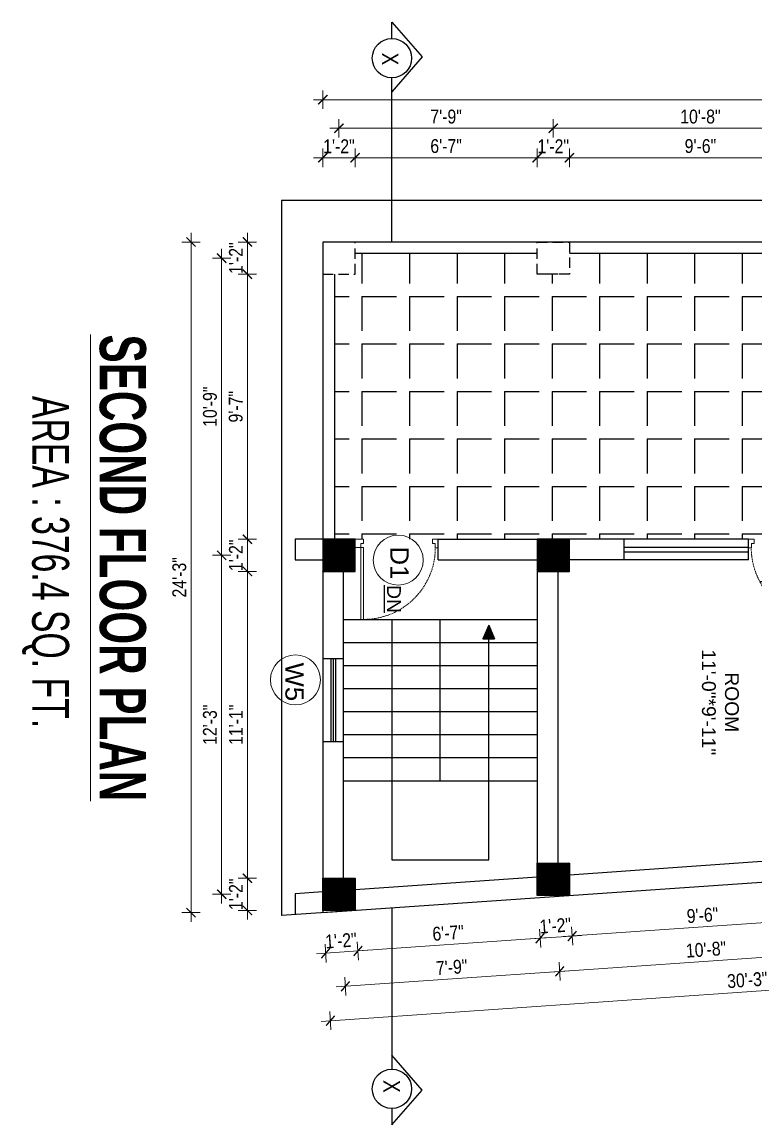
# Model space of a CAD drawing. Header units: inches. Extents: x -5096374 to -5070857, y -3259973 to -3243900.
# Drawn here: x -5080531.2 to -5080212.7, y -3257914.1 to -3257435.4 of the extents above; entities that cross this region are included whole.
import ezdxf

# ---------------------------------------------------------------- set-up
doc = ezdxf.new("R2010")
doc.units = ezdxf.units.IN
doc.header["$LTSCALE"] = 2
doc.header["$MEASUREMENT"] = 0
doc.header["$PDMODE"] = 34
doc.linetypes.add('HIDDEN', pattern=[0.375, 0.25, -0.125])
doc.layers.get('0').update_dxf_attribs({"linetype": 'CONTINUOUS'})
doc.layers.get('DEFPOINTS').update_dxf_attribs({"color": 141, "linetype": 'CONTINUOUS'})
doc.layers.add('A-Hatch', color=7, linetype='CONTINUOUS')
for name, color, linetype, lineweight in [('Annotate-Lite.w', 177, 'CONTINUOUS', 9), ('DIM 1-100', 4, 'CONTINUOUS', 13), ('Door-Window.w', 4, 'CONTINUOUS', 15), ('TEXT', 181, 'CONTINUOUS', 25), ('Text-100.w', 254, 'CONTINUOUS', 9)]:
    doc.layers.add(name, color=color, linetype=linetype, lineweight=lineweight)
doc.styles.add('ARAIL', font='ARIALN.TTF')
doc.styles.add('Arial', font='arial.ttf', dxfattribs={"width": 0.8, "height": 12})
doc.styles.add('arial.', font='arial.ttf')
doc.styles.add('gaurav', font='arial.ttf')
doc.styles.get("Standard").update_dxf_attribs({"font": 'ARIALN.TTF'})
doc.dimstyles.new('1 by 96', dxfattribs={"dimtxt": 6, "dimasz": 4, "dimexe": 4, "dimexo": 4, "dimgap": 2, "dimtad": 1, "dimdec": 0, "dimzin": 0, "dimdsep": 46, "dimlunit": 4, "dimtxsty": 'Standard', "dimblk": 'ARCHTICK', "dimcen": 0, "dimdle": 4, "dimadec": 0, "dimazin": 0, "dimtfac": 1, "dimtdec": 0, "dimtix": 1, "dimtofl": 0, "dimtmove": 1, "dimatfit": 3, "dimldrblk": 'ARCHTICK', "dimfxl": 4, "dimfxlon": 1, "dimtolj": 1, "dimtzin": 0, "dimlwd": -1, "dimlwe": -1, "dimarcsym": 0})
pattern_1 = [(315, (-1821592.40133, -8348292.68318), (0.0883883476483, 0.0883883476483), [])]

# ---------------------------------------------------------------- blocks, each defined once
blk = doc.blocks.new('3-0')
at = {"ltscale": 3}
for p, q in [((11063.05, 10097.68), (11065.97, 10099.9)), ((11065.25, 10097.81), (11066.71, 10098.92)), ((11065.97, 10099.9), (11066.71, 10098.92)), ((11063.05, 10097.68), (11064.53, 10095.73)), ((11065.99, 10096.84), (11064.53, 10095.73)), ((11065.99, 10096.84), (11065.25, 10097.81)), ((11085.5, 10074.13), (11110.32, 10092.96)), ((11086.24, 10073.15), (11111.05, 10091.97)), ((11111.05, 10091.97), (11110.32, 10092.96)), ((11084.04, 10073.02), (11082.57, 10071.91)), ((11082.57, 10071.91), (11084.79, 10068.98)), ((11084.04, 10073.02), (11084.78, 10072.04)), ((11084.78, 10072.04), (11086.24, 10073.15)), ((11084.79, 10068.98), (11087.72, 10071.2)), ((11086.24, 10073.15), (11085.5, 10074.13)), ((11087.72, 10071.2), (11086.24, 10073.15))]:
    blk.add_line(p, q, dxfattribs=at)
at = {"layer": 'Door-Window.w', "color": 9, "linetype": 'HIDDEN', "lineweight": 18}
blk.add_arc((11085.5, 10074.13), 31.16, 37.1906, 127.1465, dxfattribs=at)
blk = doc.blocks.new('_ArchTick')
at = {"color": 0, "linetype": 'ByBlock', "const_width": 0.15}
blk.add_lwpolyline([(-0.5, -0.5), (0.5, 0.5)], dxfattribs=at)
blk = doc.blocks.new('*D721')
at = {"layer": 'DEFPOINTS', "color": 0, "ltscale": 0.5, "transparency": 16777216}
for p in [(-5080293.63, -3257494.28), (-5080293.63, -3257530.83), (-5080179.87, -3257530.83)]:
    blk.add_point(p, dxfattribs=at)
at = {"layer": 'DIM 1-100', "color": 0, "ltscale": 0.5, "transparency": 16777216}
for p, q in [((-5080293.63, -3257498.28), (-5080293.63, -3257490.28)), ((-5080179.87, -3257498.28), (-5080179.87, -3257490.28)), ((-5080175.87, -3257494.28), (-5080297.63, -3257494.28))]:
    blk.add_line(p, q, dxfattribs=at)
at = {"layer": 'DIM 1-100', "color": 0, "ltscale": 0.5, "transparency": 16777216, "xscale": 4, "yscale": 4, "zscale": 4, "rotation": 180}
blk.add_blockref('_ArchTick', (-5080293.63, -3257494.28), dxfattribs=at)
at = {"layer": 'DIM 1-100', "color": 0, "ltscale": 0.5, "transparency": 16777216, "xscale": 4, "yscale": 4, "zscale": 4}
blk.add_blockref('_ArchTick', (-5080179.87, -3257494.28), dxfattribs=at)
at = {"layer": 'DIM 1-100', "color": 0, "ltscale": 0.5, "transparency": 16777216, "insert": (-5080236.75, -3257489.22), "char_height": 6, "attachment_point": 5}
blk.add_mtext('\\A1;9\'-6"', dxfattribs=at)
blk = doc.blocks.new('*D722')
at = {"layer": 'DEFPOINTS', "color": 0, "ltscale": 0.5, "transparency": 16777216}
for p in [(-5080307.63, -3257494.28), (-5080307.63, -3257530.83), (-5080293.63, -3257530.83)]:
    blk.add_point(p, dxfattribs=at)
at = {"layer": 'DIM 1-100', "color": 0, "ltscale": 0.5, "transparency": 16777216}
for p, q in [((-5080307.63, -3257498.28), (-5080307.63, -3257490.28)), ((-5080293.63, -3257498.28), (-5080293.63, -3257490.28)), ((-5080289.63, -3257494.28), (-5080311.63, -3257494.28))]:
    blk.add_line(p, q, dxfattribs=at)
at = {"layer": 'DIM 1-100', "color": 0, "ltscale": 0.5, "transparency": 16777216, "xscale": 4, "yscale": 4, "zscale": 4, "rotation": 180}
blk.add_blockref('_ArchTick', (-5080307.63, -3257494.28), dxfattribs=at)
at = {"layer": 'DIM 1-100', "color": 0, "ltscale": 0.5, "transparency": 16777216, "xscale": 4, "yscale": 4, "zscale": 4}
blk.add_blockref('_ArchTick', (-5080293.63, -3257494.28), dxfattribs=at)
at = {"layer": 'DIM 1-100', "color": 0, "ltscale": 0.5, "transparency": 16777216, "insert": (-5080300.63, -3257489.27), "char_height": 6, "attachment_point": 5}
blk.add_mtext('\\A1;1\'-2"', dxfattribs=at)
blk = doc.blocks.new('*D723')
at = {"layer": 'DEFPOINTS', "color": 0, "ltscale": 0.5, "transparency": 16777216}
for p in [(-5080386.63, -3257494.28), (-5080386.63, -3257530.83), (-5080307.63, -3257530.83)]:
    blk.add_point(p, dxfattribs=at)
at = {"layer": 'DIM 1-100', "color": 0, "ltscale": 0.5, "transparency": 16777216}
for p, q in [((-5080386.63, -3257498.28), (-5080386.63, -3257490.28)), ((-5080307.63, -3257498.28), (-5080307.63, -3257490.28)), ((-5080303.63, -3257494.28), (-5080390.63, -3257494.28))]:
    blk.add_line(p, q, dxfattribs=at)
at = {"layer": 'DIM 1-100', "color": 0, "ltscale": 0.5, "transparency": 16777216, "xscale": 4, "yscale": 4, "zscale": 4, "rotation": 180}
blk.add_blockref('_ArchTick', (-5080386.63, -3257494.28), dxfattribs=at)
at = {"layer": 'DIM 1-100', "color": 0, "ltscale": 0.5, "transparency": 16777216, "xscale": 4, "yscale": 4, "zscale": 4}
blk.add_blockref('_ArchTick', (-5080307.63, -3257494.28), dxfattribs=at)
at = {"layer": 'DIM 1-100', "color": 0, "ltscale": 0.5, "transparency": 16777216, "insert": (-5080347.13, -3257489.22), "char_height": 6, "attachment_point": 5}
blk.add_mtext('\\A1;6\'-7"', dxfattribs=at)
blk = doc.blocks.new('*D724')
at = {"layer": 'DEFPOINTS', "color": 0, "ltscale": 0.5, "transparency": 16777216}
for p in [(-5080400.63, -3257494.28), (-5080400.63, -3257530.83), (-5080386.63, -3257530.83)]:
    blk.add_point(p, dxfattribs=at)
at = {"layer": 'DIM 1-100', "color": 0, "ltscale": 0.5, "transparency": 16777216}
for p, q in [((-5080400.63, -3257498.28), (-5080400.63, -3257490.28)), ((-5080386.63, -3257498.28), (-5080386.63, -3257490.28)), ((-5080382.63, -3257494.28), (-5080404.63, -3257494.28))]:
    blk.add_line(p, q, dxfattribs=at)
at = {"layer": 'DIM 1-100', "color": 0, "ltscale": 0.5, "transparency": 16777216, "xscale": 4, "yscale": 4, "zscale": 4, "rotation": 180}
blk.add_blockref('_ArchTick', (-5080400.63, -3257494.28), dxfattribs=at)
at = {"layer": 'DIM 1-100', "color": 0, "ltscale": 0.5, "transparency": 16777216, "xscale": 4, "yscale": 4, "zscale": 4}
blk.add_blockref('_ArchTick', (-5080386.63, -3257494.28), dxfattribs=at)
at = {"layer": 'DIM 1-100', "color": 0, "ltscale": 0.5, "transparency": 16777216, "insert": (-5080393.63, -3257489.27), "char_height": 6, "attachment_point": 5}
blk.add_mtext('\\A1;1\'-2"', dxfattribs=at)
blk = doc.blocks.new('*D726')
at = {"layer": 'DEFPOINTS', "color": 0, "ltscale": 0.5, "transparency": 16777216}
for p in [(-5080300.63, -3257481.48), (-5080300.63, -3257537.83), (-5080172.87, -3257537.83)]:
    blk.add_point(p, dxfattribs=at)
at = {"layer": 'DIM 1-100', "color": 0, "ltscale": 0.5, "transparency": 16777216}
for p, q in [((-5080300.63, -3257485.48), (-5080300.63, -3257477.48)), ((-5080172.87, -3257485.48), (-5080172.87, -3257477.48)), ((-5080168.87, -3257481.48), (-5080304.63, -3257481.48))]:
    blk.add_line(p, q, dxfattribs=at)
at = {"layer": 'DIM 1-100', "color": 0, "ltscale": 0.5, "transparency": 16777216, "xscale": 4, "yscale": 4, "zscale": 4, "rotation": 180}
blk.add_blockref('_ArchTick', (-5080300.63, -3257481.48), dxfattribs=at)
at = {"layer": 'DIM 1-100', "color": 0, "ltscale": 0.5, "transparency": 16777216, "xscale": 4, "yscale": 4, "zscale": 4}
blk.add_blockref('_ArchTick', (-5080172.87, -3257481.48), dxfattribs=at)
at = {"layer": 'DIM 1-100', "color": 0, "ltscale": 0.5, "transparency": 16777216, "insert": (-5080236.75, -3257476.42), "char_height": 6, "attachment_point": 5}
blk.add_mtext('\\A1;10\'-8"', dxfattribs=at)
blk = doc.blocks.new('*D727')
at = {"layer": 'DEFPOINTS', "color": 0, "ltscale": 0.5, "transparency": 16777216}
for p in [(-5080393.63, -3257481.48), (-5080393.63, -3257537.83), (-5080300.63, -3257537.83)]:
    blk.add_point(p, dxfattribs=at)
at = {"layer": 'DIM 1-100', "color": 0, "ltscale": 0.5, "transparency": 16777216}
for p, q in [((-5080393.63, -3257485.48), (-5080393.63, -3257477.48)), ((-5080300.63, -3257485.48), (-5080300.63, -3257477.48)), ((-5080296.63, -3257481.48), (-5080397.63, -3257481.48))]:
    blk.add_line(p, q, dxfattribs=at)
at = {"layer": 'DIM 1-100', "color": 0, "ltscale": 0.5, "transparency": 16777216, "xscale": 4, "yscale": 4, "zscale": 4, "rotation": 180}
blk.add_blockref('_ArchTick', (-5080393.63, -3257481.48), dxfattribs=at)
at = {"layer": 'DIM 1-100', "color": 0, "ltscale": 0.5, "transparency": 16777216, "xscale": 4, "yscale": 4, "zscale": 4}
blk.add_blockref('_ArchTick', (-5080300.63, -3257481.48), dxfattribs=at)
at = {"layer": 'DIM 1-100', "color": 0, "ltscale": 0.5, "transparency": 16777216, "insert": (-5080347.13, -3257476.42), "char_height": 6, "attachment_point": 5}
blk.add_mtext('\\A1;7\'-9"', dxfattribs=at)
blk = doc.blocks.new('*D728')
at = {"layer": 'DEFPOINTS', "color": 0, "ltscale": 0.5, "transparency": 16777216}
for p in [(-5080400.63, -3257469.05), (-5080400.63, -3257530.83), (-5079997.87, -3257530.83)]:
    blk.add_point(p, dxfattribs=at)
at = {"layer": 'DIM 1-100', "color": 0, "ltscale": 0.5, "transparency": 16777216}
for p, q in [((-5079993.87, -3257469.05), (-5080404.63, -3257469.05)), ((-5080400.63, -3257473.05), (-5080400.63, -3257465.05)), ((-5079997.87, -3257473.05), (-5079997.87, -3257465.05))]:
    blk.add_line(p, q, dxfattribs=at)
at = {"layer": 'DIM 1-100', "color": 0, "ltscale": 0.5, "transparency": 16777216, "xscale": 4, "yscale": 4, "zscale": 4, "rotation": 180}
blk.add_blockref('_ArchTick', (-5080400.63, -3257469.05), dxfattribs=at)
at = {"layer": 'DIM 1-100', "color": 0, "ltscale": 0.5, "transparency": 16777216, "xscale": 4, "yscale": 4, "zscale": 4}
blk.add_blockref('_ArchTick', (-5079997.87, -3257469.05), dxfattribs=at)
at = {"layer": 'DIM 1-100', "color": 0, "ltscale": 0.5, "transparency": 16777216, "insert": (-5080199.25, -3257463.99), "char_height": 6, "attachment_point": 5}
blk.add_mtext('\\A1;33\'-7"', dxfattribs=at)
blk = doc.blocks.new('*D733')
at = {"layer": 'DEFPOINTS', "color": 0, "ltscale": 0.5, "transparency": 16777216}
for p in [(-5080400.63, -3257530.83), (-5080433.34, -3257544.83), (-5080400.63, -3257544.83)]:
    blk.add_point(p, dxfattribs=at)
at = {"layer": 'DIM 1-100', "color": 0, "ltscale": 0.5, "transparency": 16777216}
for p, q in [((-5080429.34, -3257530.83), (-5080437.34, -3257530.83)), ((-5080433.34, -3257526.83), (-5080433.34, -3257548.83)), ((-5080429.34, -3257544.83), (-5080437.34, -3257544.83))]:
    blk.add_line(p, q, dxfattribs=at)
at = {"layer": 'DIM 1-100', "color": 0, "ltscale": 0.5, "transparency": 16777216, "xscale": 4, "yscale": 4, "zscale": 4}
for p, rotation in [((-5080433.34, -3257530.83), 90), ((-5080433.34, -3257544.83), 270)]:
    blk.add_blockref('_ArchTick', p, dxfattribs=dict(at, rotation=rotation))
at = {"layer": 'DIM 1-100', "color": 0, "ltscale": 0.5, "transparency": 16777216, "insert": (-5080438.35, -3257537.83), "char_height": 6, "attachment_point": 5, "rotation": 90}
blk.add_mtext('\\A1;1\'-2"', dxfattribs=at)
blk = doc.blocks.new('*D734')
at = {"layer": 'DEFPOINTS', "color": 0, "ltscale": 0.5, "transparency": 16777216}
for p in [(-5080400.63, -3257544.83), (-5080433.34, -3257659.83), (-5080400.63, -3257659.83)]:
    blk.add_point(p, dxfattribs=at)
at = {"layer": 'DIM 1-100', "color": 0, "ltscale": 0.5, "transparency": 16777216}
for p, q in [((-5080433.34, -3257540.83), (-5080433.34, -3257663.83)), ((-5080429.34, -3257544.83), (-5080437.34, -3257544.83)), ((-5080429.34, -3257659.83), (-5080437.34, -3257659.83))]:
    blk.add_line(p, q, dxfattribs=at)
at = {"layer": 'DIM 1-100', "color": 0, "ltscale": 0.5, "transparency": 16777216, "xscale": 4, "yscale": 4, "zscale": 4}
for p, rotation in [((-5080433.34, -3257544.83), 90), ((-5080433.34, -3257659.83), 270)]:
    blk.add_blockref('_ArchTick', p, dxfattribs=dict(at, rotation=rotation))
at = {"layer": 'DIM 1-100', "color": 0, "ltscale": 0.5, "transparency": 16777216, "insert": (-5080438.4, -3257602.33), "char_height": 6, "attachment_point": 5, "rotation": 90}
blk.add_mtext('\\A1;9\'-7"', dxfattribs=at)
blk = doc.blocks.new('*D735')
at = {"layer": 'DEFPOINTS', "color": 0, "ltscale": 0.5, "transparency": 16777216}
for p in [(-5080400.63, -3257659.83), (-5080433.34, -3257673.83), (-5080400.63, -3257673.83)]:
    blk.add_point(p, dxfattribs=at)
at = {"layer": 'DIM 1-100', "color": 0, "ltscale": 0.5, "transparency": 16777216}
for p, q in [((-5080433.34, -3257655.83), (-5080433.34, -3257677.83)), ((-5080429.34, -3257659.83), (-5080437.34, -3257659.83)), ((-5080429.34, -3257673.83), (-5080437.34, -3257673.83))]:
    blk.add_line(p, q, dxfattribs=at)
at = {"layer": 'DIM 1-100', "color": 0, "ltscale": 0.5, "transparency": 16777216, "xscale": 4, "yscale": 4, "zscale": 4}
for p, rotation in [((-5080433.34, -3257659.83), 90), ((-5080433.34, -3257673.83), 270)]:
    blk.add_blockref('_ArchTick', p, dxfattribs=dict(at, rotation=rotation))
at = {"layer": 'DIM 1-100', "color": 0, "ltscale": 0.5, "transparency": 16777216, "insert": (-5080438.35, -3257666.83), "char_height": 6, "attachment_point": 5, "rotation": 90}
blk.add_mtext('\\A1;1\'-2"', dxfattribs=at)
blk = doc.blocks.new('*D736')
at = {"layer": 'DEFPOINTS', "color": 0, "ltscale": 0.5, "transparency": 16777216}
for p in [(-5080400.63, -3257673.83), (-5080433.34, -3257806.98), (-5080400.63, -3257806.98)]:
    blk.add_point(p, dxfattribs=at)
at = {"layer": 'DIM 1-100', "color": 0, "ltscale": 0.5, "transparency": 16777216}
for p, q in [((-5080433.34, -3257669.83), (-5080433.34, -3257810.98)), ((-5080429.34, -3257673.83), (-5080437.34, -3257673.83)), ((-5080429.34, -3257806.98), (-5080437.34, -3257806.98))]:
    blk.add_line(p, q, dxfattribs=at)
at = {"layer": 'DIM 1-100', "color": 0, "ltscale": 0.5, "transparency": 16777216, "xscale": 4, "yscale": 4, "zscale": 4}
for p, rotation in [((-5080433.34, -3257673.83), 90), ((-5080433.34, -3257806.98), 270)]:
    blk.add_blockref('_ArchTick', p, dxfattribs=dict(at, rotation=rotation))
at = {"layer": 'DIM 1-100', "color": 0, "ltscale": 0.5, "transparency": 16777216, "insert": (-5080438.35, -3257740.4), "char_height": 6, "attachment_point": 5, "rotation": 90}
blk.add_mtext('\\A1;11\'-1"', dxfattribs=at)
blk = doc.blocks.new('*D737')
at = {"layer": 'DEFPOINTS', "color": 0, "ltscale": 0.5, "transparency": 16777216}
for p in [(-5080400.63, -3257806.98), (-5080433.34, -3257820.98), (-5080400.63, -3257820.98)]:
    blk.add_point(p, dxfattribs=at)
at = {"layer": 'DIM 1-100', "color": 0, "ltscale": 0.5, "transparency": 16777216}
for p, q in [((-5080433.34, -3257802.98), (-5080433.34, -3257824.98)), ((-5080429.34, -3257806.98), (-5080437.34, -3257806.98)), ((-5080429.34, -3257820.98), (-5080437.34, -3257820.98))]:
    blk.add_line(p, q, dxfattribs=at)
at = {"layer": 'DIM 1-100', "color": 0, "ltscale": 0.5, "transparency": 16777216, "xscale": 4, "yscale": 4, "zscale": 4}
for p, rotation in [((-5080433.34, -3257806.98), 90), ((-5080433.34, -3257820.98), 270)]:
    blk.add_blockref('_ArchTick', p, dxfattribs=dict(at, rotation=rotation))
at = {"layer": 'DIM 1-100', "color": 0, "ltscale": 0.5, "transparency": 16777216, "insert": (-5080438.35, -3257813.98), "char_height": 6, "attachment_point": 5, "rotation": 90}
blk.add_mtext('\\A1;1\'-2"', dxfattribs=at)
blk = doc.blocks.new('*D738')
at = {"layer": 'DEFPOINTS', "color": 0, "ltscale": 0.5, "transparency": 16777216}
for p in [(-5080393.63, -3257537.83), (-5080444.53, -3257666.83), (-5080393.63, -3257666.83)]:
    blk.add_point(p, dxfattribs=at)
at = {"layer": 'DIM 1-100', "color": 0, "ltscale": 0.5, "transparency": 16777216}
for p, q in [((-5080444.53, -3257533.83), (-5080444.53, -3257670.83)), ((-5080440.53, -3257537.83), (-5080448.53, -3257537.83)), ((-5080440.53, -3257666.83), (-5080448.53, -3257666.83))]:
    blk.add_line(p, q, dxfattribs=at)
at = {"layer": 'DIM 1-100', "color": 0, "ltscale": 0.5, "transparency": 16777216, "xscale": 4, "yscale": 4, "zscale": 4}
for p, rotation in [((-5080444.53, -3257537.83), 90), ((-5080444.53, -3257666.83), 270)]:
    blk.add_blockref('_ArchTick', p, dxfattribs=dict(at, rotation=rotation))
at = {"layer": 'DIM 1-100', "color": 0, "ltscale": 0.5, "transparency": 16777216, "insert": (-5080449.59, -3257602.33), "char_height": 6, "attachment_point": 5, "rotation": 90}
blk.add_mtext('\\A1;10\'-9"', dxfattribs=at)
blk = doc.blocks.new('*D739')
at = {"layer": 'DEFPOINTS', "color": 0, "ltscale": 0.5, "transparency": 16777216}
for p in [(-5080393.63, -3257666.83), (-5080444.53, -3257813.98), (-5080393.63, -3257813.98)]:
    blk.add_point(p, dxfattribs=at)
at = {"layer": 'DIM 1-100', "color": 0, "ltscale": 0.5, "transparency": 16777216}
for p, q in [((-5080444.53, -3257662.83), (-5080444.53, -3257817.98)), ((-5080440.53, -3257666.83), (-5080448.53, -3257666.83)), ((-5080440.53, -3257813.98), (-5080448.53, -3257813.98))]:
    blk.add_line(p, q, dxfattribs=at)
at = {"layer": 'DIM 1-100', "color": 0, "ltscale": 0.5, "transparency": 16777216, "xscale": 4, "yscale": 4, "zscale": 4}
for p, rotation in [((-5080444.53, -3257666.83), 90), ((-5080444.53, -3257813.98), 270)]:
    blk.add_blockref('_ArchTick', p, dxfattribs=dict(at, rotation=rotation))
at = {"layer": 'DIM 1-100', "color": 0, "ltscale": 0.5, "transparency": 16777216, "insert": (-5080449.59, -3257740.4), "char_height": 6, "attachment_point": 5, "rotation": 90}
blk.add_mtext('\\A1;12\'-3"', dxfattribs=at)
blk = doc.blocks.new('*D740')
at = {"layer": 'DEFPOINTS', "color": 0, "ltscale": 0.5, "transparency": 16777216}
for p in [(-5080400.63, -3257530.83), (-5080457.83, -3257821.95), (-5080400.63, -3257821.95)]:
    blk.add_point(p, dxfattribs=at)
at = {"layer": 'DIM 1-100', "color": 0, "ltscale": 0.5, "transparency": 16777216}
for p, q in [((-5080453.83, -3257530.83), (-5080461.83, -3257530.83)), ((-5080457.83, -3257526.83), (-5080457.83, -3257825.95)), ((-5080453.83, -3257821.95), (-5080461.83, -3257821.95))]:
    blk.add_line(p, q, dxfattribs=at)
at = {"layer": 'DIM 1-100', "color": 0, "ltscale": 0.5, "transparency": 16777216, "xscale": 4, "yscale": 4, "zscale": 4}
for p, rotation in [((-5080457.83, -3257530.83), 90), ((-5080457.83, -3257821.95), 270)]:
    blk.add_blockref('_ArchTick', p, dxfattribs=dict(at, rotation=rotation))
at = {"layer": 'DIM 1-100', "color": 0, "ltscale": 0.5, "transparency": 16777216, "insert": (-5080462.89, -3257676.39), "char_height": 6, "attachment_point": 5, "rotation": 90}
blk.add_mtext('\\A1;24\'-3"', dxfattribs=at)
blk = doc.blocks.new('*D741')
at = {"layer": 'DEFPOINTS', "color": 0, "ltscale": 0.5, "transparency": 16777216}
for p in [(-5080400.63, -3257821.95), (-5080386.63, -3257820.98), (-5080399.4, -3257839.56)]:
    blk.add_point(p, dxfattribs=at)
at = {"layer": 'DIM 1-100', "color": 0, "ltscale": 0.5, "transparency": 16777216}
for p, q in [((-5080399.68, -3257835.57), (-5080399.13, -3257843.55)), ((-5080385.68, -3257834.59), (-5080385.13, -3257842.57)), ((-5080381.41, -3257838.3), (-5080403.39, -3257839.83))]:
    blk.add_line(p, q, dxfattribs=at)
at = {"layer": 'DIM 1-100', "color": 0, "ltscale": 0.5, "transparency": 16777216, "xscale": 4, "yscale": 4, "zscale": 4}
for p, rotation in [((-5080399.4, -3257839.56), 183.9881061164926), ((-5080385.4, -3257838.58), 3.98810611649254)]:
    blk.add_blockref('_ArchTick', p, dxfattribs=dict(at, rotation=rotation))
at = {"layer": 'DIM 1-100', "color": 0, "ltscale": 0.5, "transparency": 16777216, "insert": (-5080392.75, -3257834.07), "char_height": 6, "attachment_point": 5, "rotation": 3.9881}
blk.add_mtext('\\A1;1\'-2"', dxfattribs=at)
blk = doc.blocks.new('*D742')
at = {"layer": 'DEFPOINTS', "color": 0, "ltscale": 0.5, "transparency": 16777216}
for p in [(-5080307.63, -3257814.84), (-5080386.63, -3257820.98), (-5080306.36, -3257833.07)]:
    blk.add_point(p, dxfattribs=at)
at = {"layer": 'DIM 1-100', "color": 0, "ltscale": 0.5, "transparency": 16777216}
for p, q in [((-5080389.39, -3257838.86), (-5080302.37, -3257832.79)), ((-5080306.64, -3257829.08), (-5080306.08, -3257837.06)), ((-5080385.68, -3257834.59), (-5080385.13, -3257842.57))]:
    blk.add_line(p, q, dxfattribs=at)
at = {"layer": 'DIM 1-100', "color": 0, "ltscale": 0.5, "transparency": 16777216, "xscale": 4, "yscale": 4, "zscale": 4}
for p, rotation in [((-5080306.36, -3257833.07), 3.98810609500711), ((-5080385.4, -3257838.58), 183.9881060950071)]:
    blk.add_blockref('_ArchTick', p, dxfattribs=dict(at, rotation=rotation))
at = {"layer": 'DIM 1-100', "color": 0, "ltscale": 0.5, "transparency": 16777216, "insert": (-5080346.23, -3257830.77), "char_height": 6, "attachment_point": 5, "rotation": 3.9881}
blk.add_mtext('\\A1;6\'-7"', dxfattribs=at)
blk = doc.blocks.new('*D743')
at = {"layer": 'DEFPOINTS', "color": 0, "ltscale": 0.5, "transparency": 16777216}
for p in [(-5080307.63, -3257814.84), (-5080293.63, -3257814.49), (-5080292.4, -3257832.1)]:
    blk.add_point(p, dxfattribs=at)
at = {"layer": 'DIM 1-100', "color": 0, "ltscale": 0.5, "transparency": 16777216}
for p, q in [((-5080292.68, -3257828.11), (-5080292.13, -3257836.09)), ((-5080310.35, -3257833.35), (-5080288.41, -3257831.82)), ((-5080306.64, -3257829.08), (-5080306.08, -3257837.06))]:
    blk.add_line(p, q, dxfattribs=at)
at = {"layer": 'DIM 1-100', "color": 0, "ltscale": 0.5, "transparency": 16777216, "xscale": 4, "yscale": 4, "zscale": 4}
for p, rotation in [((-5080306.36, -3257833.07), 183.9881060950071), ((-5080292.4, -3257832.1), 3.98810609500711)]:
    blk.add_blockref('_ArchTick', p, dxfattribs=dict(at, rotation=rotation))
at = {"layer": 'DIM 1-100', "color": 0, "ltscale": 0.5, "transparency": 16777216, "insert": (-5080299.73, -3257827.58), "char_height": 6, "attachment_point": 5, "rotation": 3.9881}
blk.add_mtext('\\A1;1\'-2"', dxfattribs=at)
blk = doc.blocks.new('*D744')
at = {"layer": 'DEFPOINTS', "color": 0, "ltscale": 0.5, "transparency": 16777216}
for p in [(-5080179.87, -3257805.59), (-5080293.63, -3257814.49), (-5080178.58, -3257824.16)]:
    blk.add_point(p, dxfattribs=at)
at = {"layer": 'DIM 1-100', "color": 0, "ltscale": 0.5, "transparency": 16777216}
for p, q in [((-5080178.86, -3257820.17), (-5080178.3, -3257828.15)), ((-5080296.39, -3257832.37), (-5080174.59, -3257823.88)), ((-5080292.68, -3257828.11), (-5080292.13, -3257836.09))]:
    blk.add_line(p, q, dxfattribs=at)
at = {"layer": 'DIM 1-100', "color": 0, "ltscale": 0.5, "transparency": 16777216, "xscale": 4, "yscale": 4, "zscale": 4}
for p, rotation in [((-5080178.58, -3257824.16), 3.98810609500711), ((-5080292.4, -3257832.1), 183.9881060950071)]:
    blk.add_blockref('_ArchTick', p, dxfattribs=dict(at, rotation=rotation))
at = {"layer": 'DIM 1-100', "color": 0, "ltscale": 0.5, "transparency": 16777216, "insert": (-5080235.84, -3257823.08), "char_height": 6, "attachment_point": 5, "rotation": 3.9881}
blk.add_mtext('\\A1;9\'-6"', dxfattribs=at)
blk = doc.blocks.new('*D751')
at = {"layer": 'DEFPOINTS', "color": 0, "ltscale": 0.5, "transparency": 16777216}
for p in [(-5080172.87, -3257798.59), (-5080300.63, -3257807.49), (-5080297.84, -3257847.45)]:
    blk.add_point(p, dxfattribs=at)
at = {"layer": 'DIM 1-100', "color": 0, "ltscale": 0.5, "transparency": 16777216}
for p, q in [((-5080170.36, -3257834.55), (-5080169.81, -3257842.53)), ((-5080166.1, -3257838.27), (-5080301.84, -3257847.73)), ((-5080298.12, -3257843.46), (-5080297.57, -3257851.44))]:
    blk.add_line(p, q, dxfattribs=at)
at = {"layer": 'DIM 1-100', "color": 0, "ltscale": 0.5, "transparency": 16777216, "xscale": 4, "yscale": 4, "zscale": 4}
for p, rotation in [((-5080170.09, -3257838.54), 3.988106095007086), ((-5080297.84, -3257847.45), 183.9881060950071)]:
    blk.add_blockref('_ArchTick', p, dxfattribs=dict(at, rotation=rotation))
at = {"layer": 'DIM 1-100', "color": 0, "ltscale": 0.5, "transparency": 16777216, "insert": (-5080234.32, -3257837.95), "char_height": 6, "attachment_point": 5, "rotation": 3.9881}
blk.add_mtext('\\A1;10\'-8"', dxfattribs=at)
blk = doc.blocks.new('*D752')
at = {"layer": 'DEFPOINTS', "color": 0, "ltscale": 0.5, "transparency": 16777216}
for p in [(-5080300.63, -3257807.49), (-5080393.63, -3257813.98), (-5080390.84, -3257853.94)]:
    blk.add_point(p, dxfattribs=at)
at = {"layer": 'DIM 1-100', "color": 0, "ltscale": 0.5, "transparency": 16777216}
for p, q in [((-5080293.85, -3257847.17), (-5080394.84, -3257854.21)), ((-5080298.12, -3257843.46), (-5080297.57, -3257851.44)), ((-5080391.12, -3257849.94), (-5080390.57, -3257857.93))]:
    blk.add_line(p, q, dxfattribs=at)
at = {"layer": 'DIM 1-100', "color": 0, "ltscale": 0.5, "transparency": 16777216, "xscale": 4, "yscale": 4, "zscale": 4}
for p, rotation in [((-5080297.84, -3257847.45), 3.988106095007086), ((-5080390.84, -3257853.94), 183.9881060950071)]:
    blk.add_blockref('_ArchTick', p, dxfattribs=dict(at, rotation=rotation))
at = {"layer": 'DIM 1-100', "color": 0, "ltscale": 0.5, "transparency": 16777216, "insert": (-5080344.7, -3257845.64), "char_height": 6, "attachment_point": 5, "rotation": 3.9881}
blk.add_mtext('\\A1;7\'-9"', dxfattribs=at)
blk = doc.blocks.new('*D754')
at = {"layer": 'DEFPOINTS', "color": 0, "ltscale": 0.5, "transparency": 16777216}
for p in [(-5080038.03, -3257796.67), (-5080400.63, -3257821.95), (-5080034.76, -3257843.59)]:
    blk.add_point(p, dxfattribs=at)
at = {"layer": 'DIM 1-100', "color": 0, "ltscale": 0.5, "transparency": 16777216}
for p, q in [((-5080035.04, -3257839.6), (-5080034.48, -3257847.58)), ((-5080401.35, -3257869.15), (-5080030.77, -3257843.32)), ((-5080397.64, -3257864.88), (-5080397.08, -3257872.86))]:
    blk.add_line(p, q, dxfattribs=at)
at = {"layer": 'DIM 1-100', "color": 0, "ltscale": 0.5, "transparency": 16777216, "xscale": 4, "yscale": 4, "zscale": 4}
for p, rotation in [((-5080034.76, -3257843.59), 3.988106114251883), ((-5080397.36, -3257868.87), 183.9881061142519)]:
    blk.add_blockref('_ArchTick', p, dxfattribs=dict(at, rotation=rotation))
at = {"layer": 'DIM 1-100', "color": 0, "ltscale": 0.5, "transparency": 16777216, "insert": (-5080216.41, -3257851.18), "char_height": 6, "attachment_point": 5, "rotation": 3.9881}
blk.add_mtext('\\A1;30\'-3"', dxfattribs=at)

msp = doc.modelspace()

# ---------------------------------------------------------------- hatches: boundary and pattern name
at = {"layer": 'A-Hatch', "ltscale": 0.5}
h = msp.add_hatch(dxfattribs=at)
h.set_pattern_fill('ANGLE', color=256, scale=75, angle=-90)
h.set_pattern_definition([(270, (-1821592.401, -8347701.324), (20.625, -4e-15), [15, -5.625]), (360, (-1821592.401, -8347701.324), (5e-15, 20.625), [15, -5.625])])
h.paths.add_polyline_path([(-5080052.03, -3257659.83), (-5080038.03, -3257659.83), (-5080038.03, -3257668.83), (-5079992.1, -3257668.83), (-5079992.1, -3257659.83), (-5079983.16, -3257659.83), (-5080000.78, -3257544.83), (-5080011.87, -3257544.83), (-5080011.87, -3257535.83), (-5080165.87, -3257535.83), (-5080165.87, -3257544.83), (-5080179.87, -3257544.83), (-5080179.87, -3257535.83), (-5080293.63, -3257535.83), (-5080293.63, -3257544.83), (-5080307.63, -3257544.83), (-5080307.63, -3257535.83), (-5080386.63, -3257535.83), (-5080386.63, -3257544.83), (-5080395.63, -3257544.83), (-5080395.63, -3257659.83), (-5080386.63, -3257659.83), (-5080307.63, -3257659.83), (-5080293.63, -3257659.83), (-5080215.87, -3257659.83), (-5080213.42, -3257659.86), (-5080213.42, -3257661.69), (-5080214.65, -3257661.69), (-5080214.65, -3257663.53), (-5080214.7, -3257663.53, 0.413988), (-5080183.54, -3257694.66), (-5080183.54, -3257663.5), (-5080182.32, -3257663.5), (-5080182.32, -3257661.67), (-5080183.54, -3257661.67), (-5080183.54, -3257659.83), (-5080179.87, -3257659.83), (-5080165.87, -3257659.83), (-5080162.2, -3257659.83), (-5080162.2, -3257661.67), (-5080163.42, -3257661.67), (-5080163.42, -3257663.5), (-5080162.2, -3257663.5), (-5080162.2, -3257694.66, 0.413988), (-5080131.04, -3257663.53), (-5080131.1, -3257663.53), (-5080131.1, -3257661.69), (-5080132.32, -3257661.69), (-5080132.32, -3257659.86), (-5080129.87, -3257659.86), (-5080129.87, -3257659.83), (-5080122.87, -3257659.83)])
h.paths.add_polyline_path([(-5080147.15, -3257679.79, -1), (-5080147.15, -3257658.08, -1)], flags=16)
h.paths.add_polyline_path([(-5080198.59, -3257679.79, -1), (-5080198.59, -3257658.08, -1)], flags=16)
h.paths.add_polyline_path([(-5080188.91, -3257576.62), (-5080188.91, -3257619.67), (-5080166.44, -3257619.67), (-5080166.44, -3257576.62)], flags=24)
h.paths.add_polyline_path([(-5080205.08, -3257656.68), (-5080205.08, -3257681.91), (-5080190.65, -3257681.91), (-5080190.65, -3257656.68)], flags=24)
h.paths.add_polyline_path([(-5080153.44, -3257656.68), (-5080153.44, -3257681.91), (-5080139.02, -3257681.91), (-5080139.02, -3257656.68)], flags=24)
h = msp.add_hatch(dxfattribs=at)
h.set_pattern_fill('ANSI31', color=256, angle=-90)
h.set_pattern_definition(pattern_1)
h.paths.add_polyline_path([(-5080386.63, -3257673.83), (-5080386.63, -3257659.83), (-5080400.63, -3257659.83), (-5080400.63, -3257673.83)])
h = msp.add_hatch(dxfattribs=at)
h.set_pattern_fill('ANSI31', color=256, angle=-90)
h.set_pattern_definition(pattern_1)
h.paths.add_polyline_path([(-5080293.63, -3257673.83), (-5080293.63, -3257659.83), (-5080305.41, -3257659.83), (-5080305.41, -3257659.83), (-5080307.63, -3257659.83), (-5080307.63, -3257673.83)])
h = msp.add_hatch(dxfattribs=at)
h.set_pattern_fill('ANSI31', color=256, angle=-90)
h.set_pattern_definition([(315, (-1821592.40133, -8348963.54497), (0.0883883476483, 0.0883883476483), [])])
h.paths.add_polyline_path([(-5080331.14, -3257703.09), (-5080326.12, -3257703.09), (-5080328.63, -3257697.17)])
h = msp.add_hatch(dxfattribs=at)
h.set_pattern_fill('ANSI31', color=256, angle=-90)
h.set_pattern_definition([(315, (-1821592.40133, -8348292.33459), (0.0883883476483, 0.0883883476483), [])])
h.paths.add_polyline_path([(-5080293.63, -3257814.49), (-5080293.63, -3257800.49), (-5080307.63, -3257800.49), (-5080307.63, -3257814.49)])
h = msp.add_hatch(dxfattribs=at)
h.set_pattern_fill('ANSI31', color=256, angle=-90)
h.set_pattern_definition(pattern_1)
h.paths.add_polyline_path([(-5080386.63, -3257806.98), (-5080400.63, -3257806.98), (-5080400.63, -3257820.98), (-5080386.63, -3257820.98)])

# ---------------------------------------------------------------- linework, layer by layer
at = {"ltscale": 0.5}
for p, q in [((-5080000.63, -3257512.83), (-5080418.63, -3257512.83)), ((-5080418.63, -3257512.83), (-5080418.63, -3257823.21)), ((-5080165.87, -3257530.83), (-5080400.63, -3257530.83)), ((-5080400.63, -3257530.83), (-5080400.63, -3257821.95)), ((-5080307.63, -3257535.83), (-5080386.63, -3257535.83)), ((-5080307.63, -3257535.83), (-5080386.63, -3257535.83)), ((-5080179.87, -3257535.83), (-5080293.63, -3257535.83)), ((-5080395.63, -3257544.83), (-5080395.63, -3257659.83)), ((-5080298.63, -3257544.83), (-5080307.63, -3257544.83)), ((-5080400.63, -3257659.83), (-5080412.63, -3257659.83)), ((-5080412.63, -3257659.83), (-5080412.63, -3257668.83)), ((-5080350.63, -3257659.83), (-5080307.63, -3257659.83)), ((-5080350.63, -3257668.83), (-5080350.63, -3257659.83)), ((-5080215.87, -3257659.83), (-5080293.63, -3257659.83)), ((-5080269.87, -3257668.83), (-5080269.87, -3257659.83)), ((-5080215.87, -3257668.83), (-5080215.87, -3257659.83)), ((-5080269.87, -3257663.33), (-5080215.87, -3257663.33)), ((-5080269.87, -3257665.33), (-5080215.87, -3257665.33)), ((-5080412.63, -3257668.83), (-5080400.63, -3257668.83)), ((-5080350.63, -3257668.83), (-5080307.63, -3257668.83)), ((-5080215.87, -3257668.83), (-5080293.63, -3257668.83)), ((-5080391.63, -3257806.98), (-5080391.63, -3257673.83)), ((-5080307.63, -3257673.83), (-5080307.63, -3257800.49)), ((-5080298.63, -3257673.83), (-5080298.63, -3257800.49)), ((-5080349.63, -3257694.8), (-5080391.63, -3257694.8)), ((-5080370.63, -3257694.8), (-5080370.63, -3257799.08)), ((-5080349.63, -3257764.8), (-5080349.63, -3257694.8)), ((-5080307.63, -3257694.8), (-5080349.63, -3257694.8)), ((-5080328.63, -3257697.17), (-5080331.14, -3257703.09)), ((-5080328.63, -3257697.17), (-5080326.12, -3257703.09)), ((-5080331.14, -3257703.09), (-5080326.12, -3257703.09)), ((-5080328.63, -3257799.08), (-5080328.63, -3257703.09)), ((-5080349.63, -3257704.8), (-5080391.63, -3257704.8)), ((-5080307.63, -3257704.8), (-5080349.63, -3257704.8)), ((-5080391.63, -3257711.8), (-5080400.63, -3257711.8)), ((-5080397.13, -3257711.8), (-5080397.13, -3257747.8)), ((-5080396.13, -3257711.8), (-5080396.13, -3257747.8)), ((-5080395.13, -3257711.8), (-5080395.13, -3257747.8)), ((-5080349.63, -3257714.8), (-5080391.63, -3257714.8)), ((-5080307.63, -3257714.8), (-5080349.63, -3257714.8)), ((-5080349.63, -3257724.8), (-5080391.63, -3257724.8)), ((-5080307.63, -3257724.8), (-5080349.63, -3257724.8)), ((-5080349.63, -3257734.8), (-5080391.63, -3257734.8)), ((-5080307.63, -3257734.8), (-5080349.63, -3257734.8)), ((-5080349.63, -3257744.8), (-5080391.63, -3257744.8)), ((-5080307.63, -3257744.8), (-5080349.63, -3257744.8)), ((-5080391.63, -3257747.8), (-5080400.63, -3257747.8)), ((-5080349.63, -3257754.8), (-5080391.63, -3257754.8)), ((-5080307.63, -3257754.8), (-5080349.63, -3257754.8)), ((-5080349.63, -3257764.8), (-5080391.63, -3257764.8)), ((-5080307.63, -3257764.8), (-5080349.63, -3257764.8)), ((-5080400.63, -3257821.95), (-5080020.03, -3257795.42)), ((-5080370.63, -3257799.08), (-5080328.63, -3257799.08)), ((-5080293.63, -3257805.47), (-5080179.87, -3257797.54)), ((-5080386.63, -3257811.95), (-5080307.63, -3257806.45)), ((-5080400.63, -3257812.93), (-5080412.63, -3257813.77)), ((-5080412.63, -3257813.77), (-5080412.63, -3257822.79)), ((-5080386.63, -3257820.98), (-5080418.63, -3257823.21))]:
    msp.add_line(p, q, dxfattribs=at)
at = {"linetype": 'HIDDEN', "ltscale": 9}
for points in [[(-5080386.63, -3257544.83), (-5080386.63, -3257530.83), (-5080400.63, -3257530.83), (-5080400.63, -3257544.83)], [(-5080293.63, -3257530.83), (-5080293.63, -3257544.83), (-5080307.63, -3257544.83), (-5080307.63, -3257530.83)]]:
    msp.add_lwpolyline(points, close=True, dxfattribs=at)
at = {"ltscale": 0.5}
for points in [[(-5080386.63, -3257673.83), (-5080386.63, -3257659.83), (-5080400.63, -3257659.83), (-5080400.63, -3257673.83)], [(-5080293.63, -3257673.83), (-5080293.63, -3257659.83), (-5080307.63, -3257659.83), (-5080307.63, -3257673.83)], [(-5080293.63, -3257800.49), (-5080293.63, -3257814.49), (-5080307.63, -3257814.49), (-5080307.63, -3257800.49)], [(-5080386.63, -3257806.98), (-5080386.63, -3257820.98), (-5080400.63, -3257820.98), (-5080400.63, -3257806.98)]]:
    msp.add_lwpolyline(points, close=True, dxfattribs=at)
at = {"layer": 'Annotate-Lite.w', "ltscale": 0.005}
for centre in [(-5080367.91, -3257668.93), (-5080412.52, -3257720.92)]:
    msp.add_circle(centre, 10.86, dxfattribs=at)
at = {"layer": 'TEXT'}
for points in [[(-5080370.63, -3257442.5), (-5080370.63, -3257435.36), (-5080357.55, -3257450.5), (-5080370.63, -3257465.64)], [(-5080370.63, -3257530.83), (-5080370.63, -3257459.56)], [(-5080370.63, -3257819.86), (-5080370.63, -3257889.89)], [(-5080370.63, -3257906.96), (-5080370.63, -3257914.1), (-5080357.55, -3257898.96), (-5080370.63, -3257883.82)]]:
    msp.add_lwpolyline(points, dxfattribs=at)
for centre in [(-5080370.63, -3257451.03), (-5080370.63, -3257898.42)]:
    msp.add_circle(centre, 8.53, dxfattribs=at)

# ---------------------------------------------------------------- block references
at = {"layer": 'Door-Window.w', "linetype": 'ByBlock'}
for p, xscale, yscale, zscale, rotation in [((-5081707.19, -3242746.1), 0.9997910039624013, 0.9997910039624013, 0.9997910039624013, 232.8094047801953), ((-5078859.31, -3242746.1), -0.9997910039624013, 0.9997910039624012, 0.9997910039624012, 127.1905952198047)]:
    msp.add_blockref('3-0', p, dxfattribs=dict(at, xscale=xscale, yscale=yscale, zscale=zscale, rotation=rotation))

# ---------------------------------------------------------------- texts
at = {"layer": 'Annotate-Lite.w', "ltscale": 0.005, "char_height": 8, "attachment_point": 1, "rotation": 270, "style": 'gaurav'}
for s, insert in [('D1', (-5080363.35, -3257663.01)), ('W5', (-5080408.87, -3257713.38))]:
    msp.add_mtext_dynamic_manual_height_columns(s, width=8, gutter_width=100, heights=[0], dxfattribs=dict(at, insert=insert))
at = {"layer": 'TEXT', "char_height": 7.2, "rotation": 270, "style": 'ARAIL'}
for insert, attachment_point in [((-5080367.79, -3257454.11), 3), ((-5080367.13, -3257894.59), 1)]:
    msp.add_mtext_dynamic_manual_height_columns('X', width=125.4648, gutter_width=90, heights=[0], dxfattribs=dict(at, insert=insert, attachment_point=attachment_point))
at = {"layer": 'TEXT', "lineweight": -2, "insert": (-5080369.74, -3257685.8), "char_height": 6, "width": 127.5059, "attachment_point": 5, "rotation": 270, "style": 'arial.'}
msp.add_mtext('{\\LDN}', dxfattribs=at)
at = {"layer": 'TEXT', "lineweight": -2, "insert": (-5080228.13, -3257730.63), "char_height": 6, "attachment_point": 5, "rotation": 270, "style": 'arial.'}
msp.add_mtext_dynamic_manual_height_columns('{\\W1;ROOM\\P11\'-0"*9\'-11"}', width=45.7314, gutter_width=30, heights=[0], dxfattribs=at)
at = {"layer": 'Text-100.w', "insert": (-5080477.42, -3257669.75), "char_height": 20, "width": 569.1024, "attachment_point": 2, "rotation": 270, "style": 'Arial'}
msp.add_mtext('\\A1;{\\fArial Narrow|b1|i0|c0|p34;\\L SECOND FLOOR PLAN\\P\\fArial Narrow|b0|i0|c0|p34;\\H0.8x;\\lAREA : 376.4 SQ. FT.\\H1.02306x; }', dxfattribs=at)

# ---------------------------------------------------------------- dimensions: what is measured, and where the dimension line sits
at = {"layer": 'DIM 1-100', "ltscale": 0.5}
for base, p1, p2, picture, middle in [((-5080400.63, -3257469.05), (-5079997.87, -3257530.83), (-5080400.63, -3257530.83), '*D728', (-5080199.25, -3257463.99)), ((-5080393.63, -3257481.48), (-5080300.63, -3257537.83), (-5080393.63, -3257537.83), '*D727', (-5080347.13, -3257476.42)), ((-5080300.63, -3257481.48), (-5080172.87, -3257537.83), (-5080300.63, -3257537.83), '*D726', (-5080236.75, -3257476.42)), ((-5080386.63, -3257494.28), (-5080307.63, -3257530.83), (-5080386.63, -3257530.83), '*D723', (-5080347.13, -3257489.22)), ((-5080293.63, -3257494.28), (-5080179.87, -3257530.83), (-5080293.63, -3257530.83), '*D721', (-5080236.75, -3257489.22))]:
    dim = msp.add_linear_dim(base=base, p1=p1, p2=p2, dimstyle='1 by 96', dxfattribs=at)
    dim.commit()
    dim.dimension.update_dxf_attribs({"geometry": picture, "text_midpoint": middle})
for base, p1, p2, picture, middle in [((-5080400.63, -3257494.28), (-5080386.63, -3257530.83), (-5080400.63, -3257530.83), '*D724', (-5080393.63, -3257494.28)), ((-5080307.63, -3257494.28), (-5080293.63, -3257530.83), (-5080307.63, -3257530.83), '*D722', (-5080300.63, -3257494.28))]:
    dim = msp.add_linear_dim(base=base, p1=p1, p2=p2, dimstyle='1 by 96', dxfattribs=at)
    dim.commit()
    dim.dimension.update_dxf_attribs({"geometry": picture, "text_midpoint": middle, "dimtype": 160})
for base, p1, p2, angle, picture, middle in [((-5080457.83, -3257821.95), (-5080400.63, -3257530.83), (-5080400.63, -3257821.95), 270, '*D740', (-5080462.89, -3257676.39)), ((-5080444.53, -3257666.83), (-5080393.63, -3257537.83), (-5080393.63, -3257666.83), 270, '*D738', (-5080449.59, -3257602.33)), ((-5080433.34, -3257659.83), (-5080400.63, -3257544.83), (-5080400.63, -3257659.83), 270, '*D734', (-5080438.4, -3257602.33)), ((-5080444.53, -3257813.98), (-5080393.63, -3257666.83), (-5080393.63, -3257813.98), 270, '*D739', (-5080449.59, -3257740.4)), ((-5080433.34, -3257806.98), (-5080400.63, -3257673.83), (-5080400.63, -3257806.98), 270, '*D736', (-5080438.35, -3257740.4)), ((-5080297.84, -3257847.45), (-5080172.87, -3257798.59), (-5080300.63, -3257807.49), 3.9881, '*D751', (-5080234.32, -3257837.95)), ((-5080390.84, -3257853.94), (-5080300.63, -3257807.49), (-5080393.63, -3257813.98), 3.9881, '*D752', (-5080344.7, -3257845.64)), ((-5080178.58, -3257824.16), (-5080293.63, -3257814.49), (-5080179.87, -3257805.59), 3.9881, '*D744', (-5080235.84, -3257823.08)), ((-5080306.36, -3257833.07), (-5080386.63, -3257820.98), (-5080307.63, -3257814.84), 3.9881, '*D742', (-5080346.23, -3257830.77))]:
    dim = msp.add_linear_dim(base=base, p1=p1, p2=p2, angle=angle, dimstyle='1 by 96', dxfattribs=at)
    dim.commit()
    dim.dimension.update_dxf_attribs({"geometry": picture, "text_midpoint": middle})
for base, p1, p2, angle, picture, middle, dimtype in [((-5080433.34, -3257544.83), (-5080400.63, -3257530.83), (-5080400.63, -3257544.83), 270, '*D733', (-5080433.34, -3257537.83), 160), ((-5080433.34, -3257673.83), (-5080400.63, -3257659.83), (-5080400.63, -3257673.83), 270, '*D735', (-5080433.34, -3257666.83), 160), ((-5080433.34, -3257820.98), (-5080400.63, -3257806.98), (-5080400.63, -3257820.98), 270, '*D737', (-5080433.34, -3257813.98), 160), ((-5080292.4, -3257832.1), (-5080307.63, -3257814.84), (-5080293.63, -3257814.49), 3.9881, '*D743', (-5080299.38, -3257832.58), 160), ((-5080399.4, -3257839.56), (-5080386.63, -3257820.98), (-5080400.63, -3257821.95), 183.9881, '*D741', (-5080392.4, -3257839.07), 161)]:
    dim = msp.add_linear_dim(base=base, p1=p1, p2=p2, angle=angle, dimstyle='1 by 96', dxfattribs=at)
    dim.commit()
    dim.dimension.update_dxf_attribs({"geometry": picture, "text_midpoint": middle, "dimtype": dimtype})
dim = msp.add_aligned_dim(p1=(-5080400.63, -3257821.95), p2=(-5080038.03, -3257796.67), distance=-47.04, dimstyle='1 by 96', dxfattribs=at)
dim.commit()
dim.dimension.update_dxf_attribs({"geometry": '*D754', "text_midpoint": (-5080216.41, -3257851.18)})

doc.saveas('drawing.dxf')
